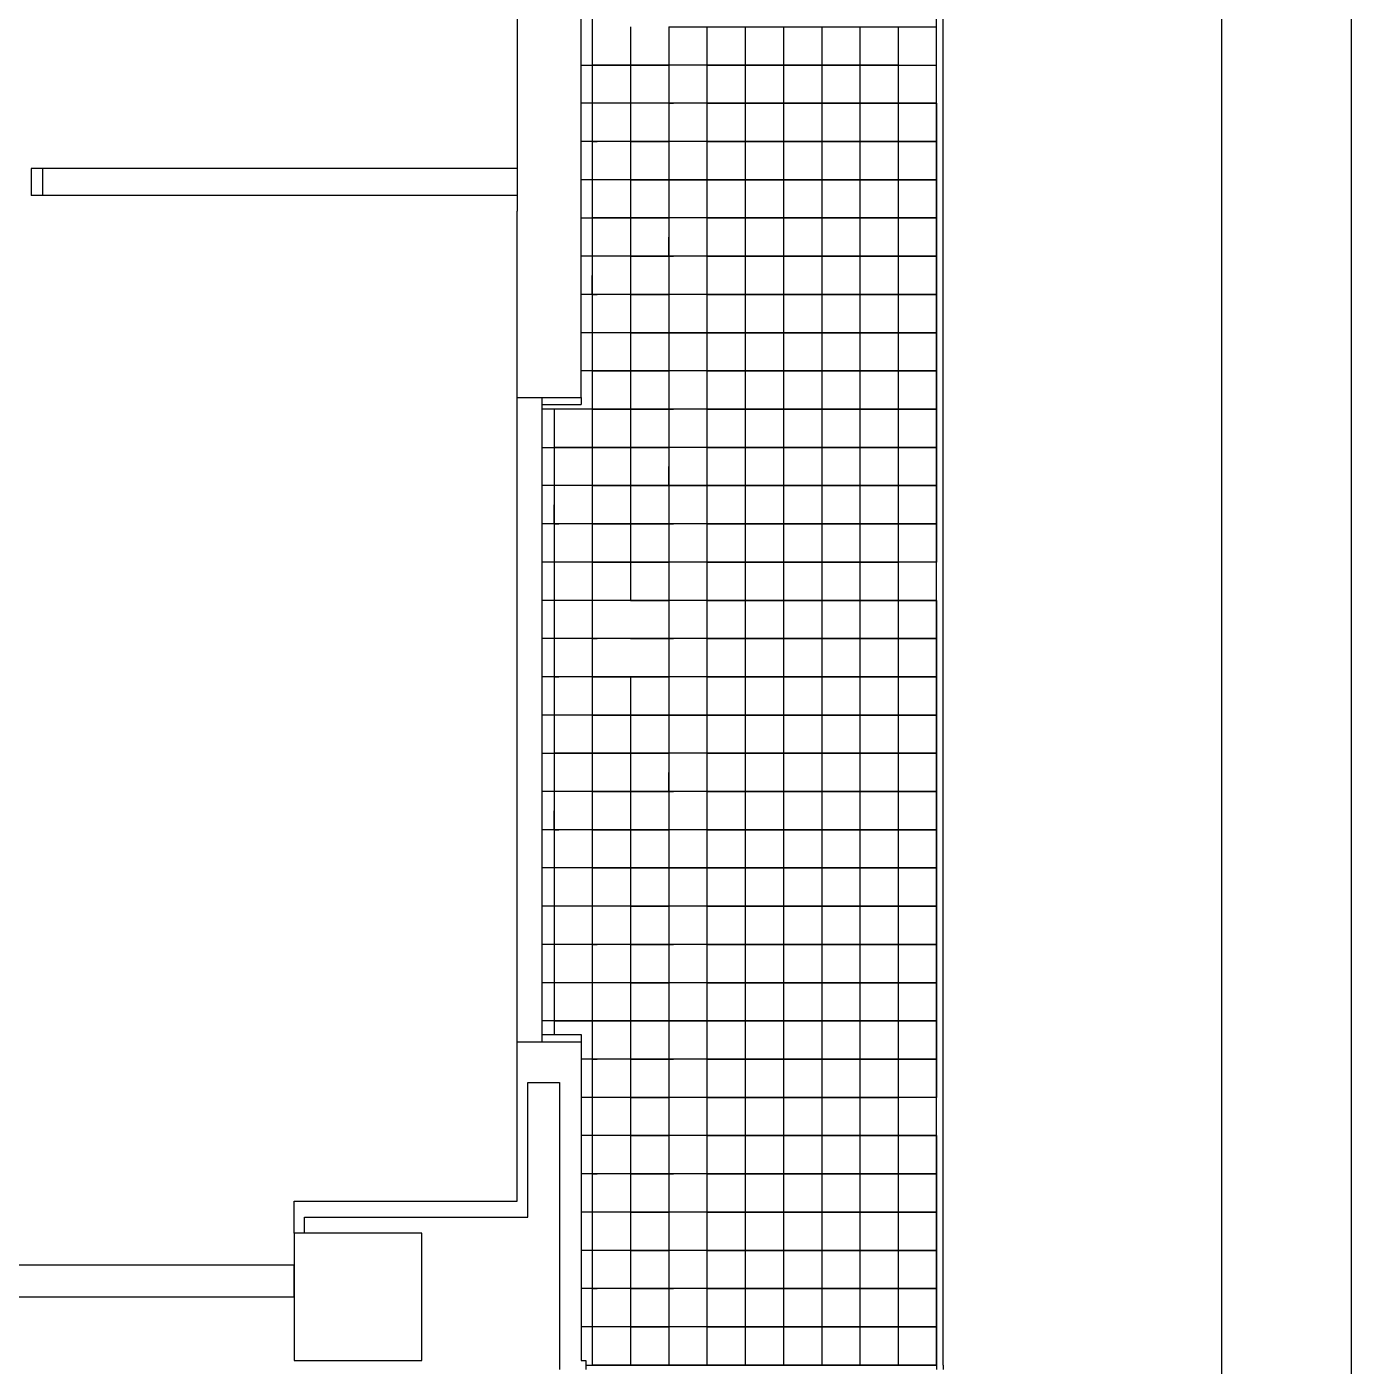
# Model space of a CAD drawing. Header units: millimetres. Extents: x 2377 to 4712, y -254 to 3188.
# Drawn here: x 2700.5 to 2797.3, y 1726.8 to 1824.8 of the extents above; entities that cross this region are included whole.
import ezdxf

# ---------------------------------------------------------------- set-up
doc = ezdxf.new("R2010")
doc.units = ezdxf.units.MM

msp = doc.modelspace()

# ---------------------------------------------------------------- linework, layer by layer
at = {"transparency": 33554687}
for p, q in [((2797.315, 1974.708), (2797.315, 1677.708)), ((2787.855, 1697.708), (2787.855, 1959.708)), ((2766.987, 1726.893), (2766.987, 1920.297)), ((2767.471, 1726.893), (2767.471, 1920.297)), ((2741.821, 1894.665), (2741.821, 1810.779)), ((2736.34, 1825.622), (2736.34, 1816.301)), ((2741, 1797.66), (2741, 1825.622)), ((2744.617, 1824.76), (2744.617, 1821.964)), ((2747.414, 1824.76), (2750.21, 1824.76)), ((2747.414, 1824.76), (2747.414, 1821.964)), ((2747.414, 1824.76), (2747.414, 1821.964)), ((2750.21, 1824.76), (2750.21, 1821.964)), ((2750.21, 1824.76), (2753.006, 1824.76)), ((2753.006, 1824.76), (2753.006, 1821.964)), ((2753.006, 1824.76), (2755.802, 1824.76)), ((2755.802, 1824.76), (2755.802, 1821.964)), ((2755.802, 1824.76), (2758.599, 1824.76)), ((2758.599, 1824.76), (2758.599, 1819.168)), ((2758.599, 1824.76), (2761.395, 1824.76)), ((2761.395, 1824.76), (2761.395, 1819.168)), ((2761.395, 1824.76), (2766.987, 1824.76)), ((2764.191, 1824.76), (2764.191, 1819.168)), ((2741, 1821.964), (2744.617, 1821.964)), ((2744.617, 1821.964), (2741.821, 1821.964)), ((2744.617, 1821.964), (2744.617, 1813.576)), ((2747.414, 1821.964), (2744.617, 1821.964)), ((2744.617, 1821.964), (2747.414, 1821.964)), ((2747.414, 1821.964), (2747.414, 1813.576)), ((2750.21, 1821.964), (2747.414, 1821.964)), ((2750.21, 1821.964), (2750.21, 1816.372)), ((2753.006, 1821.964), (2750.21, 1821.964)), ((2750.21, 1821.964), (2753.006, 1821.964)), ((2753.006, 1821.964), (2753.006, 1816.372)), ((2755.802, 1821.964), (2753.006, 1821.964)), ((2753.006, 1821.964), (2755.802, 1821.964)), ((2755.802, 1821.964), (2755.802, 1816.372)), ((2758.599, 1821.964), (2755.802, 1821.964)), ((2755.802, 1821.964), (2758.599, 1821.964)), ((2761.395, 1821.964), (2758.599, 1821.964)), ((2758.599, 1821.964), (2761.395, 1821.964)), ((2764.191, 1821.964), (2761.395, 1821.964)), ((2761.395, 1821.964), (2766.987, 1821.964)), ((2750.21, 1819.168), (2741, 1819.168)), ((2744.617, 1819.168), (2741, 1819.168)), ((2747.414, 1819.168), (2747.77, 1819.168)), ((2747.414, 1819.168), (2747.414, 1816.372)), ((2753.006, 1819.168), (2750.21, 1819.168)), ((2750.21, 1819.168), (2753.006, 1819.168)), ((2755.802, 1819.168), (2753.006, 1819.168)), ((2753.006, 1819.168), (2755.802, 1819.168)), ((2758.599, 1819.168), (2755.802, 1819.168)), ((2755.802, 1819.168), (2758.599, 1819.168)), ((2761.395, 1819.168), (2758.599, 1819.168)), ((2758.599, 1819.168), (2758.599, 1816.372)), ((2758.599, 1819.168), (2761.395, 1819.168)), ((2764.191, 1819.168), (2761.395, 1819.168)), ((2761.395, 1819.168), (2761.395, 1816.372)), ((2761.395, 1819.168), (2764.191, 1819.168)), ((2766.987, 1819.168), (2764.191, 1819.168)), ((2764.191, 1819.168), (2764.191, 1816.372)), ((2764.191, 1819.168), (2766.987, 1819.168)), ((2766.987, 1819.168), (2766.987, 1816.372)), ((2736.34, 1816.301), (2736.34, 1811.281)), ((2744.617, 1816.372), (2741, 1816.372)), ((2741.821, 1816.372), (2742.177, 1816.372)), ((2741.821, 1816.372), (2741.821, 1813.576)), ((2747.414, 1816.372), (2744.617, 1816.372)), ((2744.617, 1816.372), (2747.414, 1816.372)), ((2750.21, 1816.372), (2747.414, 1816.372)), ((2747.414, 1816.372), (2747.414, 1813.576)), ((2747.414, 1816.372), (2747.414, 1813.576)), ((2753.006, 1816.372), (2750.21, 1816.372)), ((2750.21, 1816.372), (2750.21, 1813.576)), ((2750.21, 1816.372), (2753.006, 1816.372)), ((2755.802, 1816.372), (2753.006, 1816.372)), ((2753.006, 1816.372), (2753.006, 1813.576)), ((2753.006, 1816.372), (2755.802, 1816.372)), ((2758.599, 1816.372), (2755.802, 1816.372)), ((2755.802, 1816.372), (2755.802, 1813.576)), ((2755.802, 1816.372), (2758.599, 1816.372)), ((2761.395, 1816.372), (2758.599, 1816.372)), ((2758.599, 1816.372), (2758.599, 1813.576)), ((2758.599, 1816.372), (2761.395, 1816.372)), ((2764.191, 1816.372), (2761.395, 1816.372)), ((2761.395, 1816.372), (2761.395, 1813.576)), ((2761.395, 1816.372), (2764.191, 1816.372)), ((2766.987, 1816.372), (2764.191, 1816.372)), ((2764.191, 1816.372), (2764.191, 1813.576)), ((2764.191, 1816.372), (2766.987, 1816.372)), ((2766.987, 1816.372), (2766.987, 1813.576)), ((2736.34, 1814.405), (2700.804, 1814.405)), ((2701.623, 1814.405), (2700.804, 1814.405)), ((2700.804, 1814.405), (2700.804, 1812.434)), ((2701.623, 1814.405), (2701.623, 1812.434)), ((2744.617, 1813.576), (2741, 1813.576)), ((2741.821, 1813.576), (2741.821, 1810.779)), ((2747.414, 1813.576), (2744.617, 1813.576)), ((2744.617, 1813.576), (2744.617, 1810.779)), ((2744.617, 1813.576), (2747.414, 1813.576)), ((2750.21, 1813.576), (2747.414, 1813.576)), ((2747.414, 1813.576), (2747.414, 1791.206)), ((2747.414, 1813.576), (2750.21, 1813.576)), ((2747.414, 1813.576), (2747.414, 1810.779)), ((2747.414, 1813.576), (2747.414, 1810.779)), ((2753.006, 1813.576), (2750.21, 1813.576)), ((2750.21, 1813.576), (2750.21, 1810.779)), ((2750.21, 1813.576), (2753.006, 1813.576)), ((2755.802, 1813.576), (2753.006, 1813.576)), ((2753.006, 1813.576), (2753.006, 1810.779)), ((2753.006, 1813.576), (2755.802, 1813.576)), ((2758.599, 1813.576), (2755.802, 1813.576)), ((2755.802, 1813.576), (2755.802, 1810.779)), ((2755.802, 1813.576), (2758.599, 1813.576)), ((2761.395, 1813.576), (2758.599, 1813.576)), ((2758.599, 1813.576), (2758.599, 1810.779)), ((2758.599, 1813.576), (2761.395, 1813.576)), ((2764.191, 1813.576), (2761.395, 1813.576)), ((2761.395, 1813.576), (2761.395, 1810.779)), ((2761.395, 1813.576), (2764.191, 1813.576)), ((2766.987, 1813.576), (2764.191, 1813.576)), ((2764.191, 1813.576), (2764.191, 1810.779)), ((2764.191, 1813.576), (2766.987, 1813.576)), ((2766.987, 1813.576), (2766.987, 1810.779)), ((2736.34, 1812.434), (2700.804, 1812.434)), ((2701.623, 1812.434), (2700.804, 1812.434)), ((2736.34, 1797.66), (2736.34, 1811.281)), ((2741, 1810.779), (2744.617, 1810.779)), ((2744.617, 1810.779), (2741.821, 1810.779)), ((2741.821, 1810.779), (2741.821, 1807.983)), ((2747.414, 1810.779), (2744.617, 1810.779)), ((2744.617, 1810.779), (2744.617, 1807.983)), ((2744.617, 1810.779), (2747.414, 1810.779)), ((2750.21, 1810.779), (2747.414, 1810.779)), ((2747.414, 1810.779), (2747.414, 1807.983)), ((2747.414, 1810.779), (2747.414, 1807.983)), ((2747.414, 1810.779), (2747.414, 1807.983)), ((2753.006, 1810.779), (2750.21, 1810.779)), ((2750.21, 1810.779), (2750.21, 1807.983)), ((2750.21, 1810.779), (2753.006, 1810.779)), ((2755.802, 1810.779), (2753.006, 1810.779)), ((2753.006, 1810.779), (2753.006, 1807.983)), ((2753.006, 1810.779), (2755.802, 1810.779)), ((2758.599, 1810.779), (2755.802, 1810.779)), ((2755.802, 1810.779), (2755.802, 1807.983)), ((2755.802, 1810.779), (2758.599, 1810.779)), ((2761.395, 1810.779), (2758.599, 1810.779)), ((2758.599, 1810.779), (2758.599, 1807.983)), ((2758.599, 1810.779), (2761.395, 1810.779)), ((2764.191, 1810.779), (2761.395, 1810.779)), ((2761.395, 1810.779), (2761.395, 1807.983)), ((2761.395, 1810.779), (2764.191, 1810.779)), ((2766.987, 1810.779), (2764.191, 1810.779)), ((2764.191, 1810.779), (2764.191, 1807.983)), ((2764.191, 1810.779), (2766.987, 1810.779)), ((2766.987, 1810.779), (2766.987, 1807.983)), ((2747.414, 1807.984), (2747.414, 1809.378)), ((2744.617, 1807.983), (2741, 1807.983)), ((2741.821, 1807.983), (2741.821, 1805.187)), ((2741.821, 1807.983), (2741.821, 1805.187)), ((2747.414, 1807.983), (2744.617, 1807.983)), ((2744.617, 1807.983), (2744.617, 1805.187)), ((2744.617, 1807.983), (2747.414, 1807.983)), ((2747.414, 1807.983), (2747.77, 1807.983)), ((2750.21, 1807.983), (2747.414, 1807.983)), ((2747.414, 1807.983), (2747.414, 1805.187)), ((2747.414, 1807.983), (2747.414, 1802.391)), ((2747.414, 1807.983), (2747.414, 1805.187)), ((2747.414, 1807.983), (2747.414, 1805.187)), ((2753.006, 1807.983), (2750.21, 1807.983)), ((2750.21, 1807.983), (2750.21, 1805.187)), ((2750.21, 1807.983), (2753.006, 1807.983)), ((2755.802, 1807.983), (2753.006, 1807.983)), ((2753.006, 1807.983), (2753.006, 1805.187)), ((2753.006, 1807.983), (2755.802, 1807.983)), ((2758.599, 1807.983), (2755.802, 1807.983)), ((2755.802, 1807.983), (2755.802, 1805.187)), ((2755.802, 1807.983), (2758.599, 1807.983)), ((2761.395, 1807.983), (2758.599, 1807.983)), ((2758.599, 1807.983), (2758.599, 1805.187)), ((2758.599, 1807.983), (2761.395, 1807.983)), ((2764.191, 1807.983), (2761.395, 1807.983)), ((2761.395, 1807.983), (2761.395, 1805.187)), ((2761.395, 1807.983), (2764.191, 1807.983)), ((2766.987, 1807.983), (2764.191, 1807.983)), ((2764.191, 1807.983), (2764.191, 1805.187)), ((2764.191, 1807.983), (2766.987, 1807.983)), ((2766.987, 1807.983), (2766.987, 1805.187)), ((2741.821, 1805.188), (2741.821, 1806.582)), ((2744.617, 1805.187), (2741, 1805.187)), ((2741.821, 1805.187), (2742.177, 1805.187)), ((2741.821, 1805.187), (2741.821, 1802.391)), ((2741.821, 1805.187), (2741.821, 1799.595)), ((2741.821, 1805.187), (2741.821, 1802.391)), ((2747.414, 1805.187), (2744.617, 1805.187)), ((2744.617, 1805.187), (2744.617, 1802.391)), ((2744.617, 1805.187), (2747.414, 1805.187)), ((2750.21, 1805.187), (2747.414, 1805.187)), ((2747.414, 1805.187), (2747.414, 1802.391)), ((2747.414, 1805.187), (2747.414, 1802.391)), ((2753.006, 1805.187), (2750.21, 1805.187)), ((2750.21, 1805.187), (2750.21, 1802.391)), ((2750.21, 1805.187), (2753.006, 1805.187)), ((2755.802, 1805.187), (2753.006, 1805.187)), ((2753.006, 1805.187), (2753.006, 1802.391)), ((2753.006, 1805.187), (2755.802, 1805.187)), ((2758.599, 1805.187), (2755.802, 1805.187)), ((2755.802, 1805.187), (2755.802, 1802.391)), ((2755.802, 1805.187), (2758.599, 1805.187)), ((2761.395, 1805.187), (2758.599, 1805.187)), ((2758.599, 1805.187), (2758.599, 1802.391)), ((2758.599, 1805.187), (2761.395, 1805.187)), ((2764.191, 1805.187), (2761.395, 1805.187)), ((2761.395, 1805.187), (2761.395, 1802.391)), ((2761.395, 1805.187), (2764.191, 1805.187)), ((2766.987, 1805.187), (2764.191, 1805.187)), ((2764.191, 1805.187), (2764.191, 1802.391)), ((2764.191, 1805.187), (2766.987, 1805.187)), ((2766.987, 1805.187), (2766.987, 1802.391)), ((2744.617, 1802.391), (2741, 1802.391)), ((2741.821, 1802.391), (2741.821, 1799.595)), ((2747.414, 1802.391), (2744.617, 1802.391)), ((2744.617, 1802.391), (2744.617, 1799.595)), ((2744.617, 1802.391), (2747.414, 1802.391)), ((2750.21, 1802.391), (2747.414, 1802.391)), ((2747.414, 1802.391), (2747.414, 1791.206)), ((2747.414, 1802.391), (2750.21, 1802.391)), ((2747.414, 1802.391), (2747.414, 1799.595)), ((2747.414, 1802.391), (2747.77, 1802.391)), ((2747.414, 1802.391), (2747.414, 1799.595)), ((2747.414, 1802.391), (2747.414, 1796.798)), ((2747.414, 1802.391), (2747.77, 1802.391)), ((2747.414, 1802.391), (2747.414, 1799.595)), ((2753.006, 1802.391), (2750.21, 1802.391)), ((2750.21, 1802.391), (2750.21, 1799.595)), ((2750.21, 1802.391), (2753.006, 1802.391)), ((2755.802, 1802.391), (2753.006, 1802.391)), ((2753.006, 1802.391), (2753.006, 1799.595)), ((2753.006, 1802.391), (2755.802, 1802.391)), ((2758.599, 1802.391), (2755.802, 1802.391)), ((2755.802, 1802.391), (2755.802, 1799.595)), ((2755.802, 1802.391), (2758.599, 1802.391)), ((2761.395, 1802.391), (2758.599, 1802.391)), ((2758.599, 1802.391), (2758.599, 1799.595)), ((2758.599, 1802.391), (2761.395, 1802.391)), ((2764.191, 1802.391), (2761.395, 1802.391)), ((2761.395, 1802.391), (2761.395, 1799.595)), ((2761.395, 1802.391), (2764.191, 1802.391)), ((2766.987, 1802.391), (2764.191, 1802.391)), ((2764.191, 1802.391), (2764.191, 1799.595)), ((2764.191, 1802.391), (2766.987, 1802.391)), ((2766.987, 1802.391), (2766.987, 1799.595)), ((2741.821, 1799.595), (2741, 1799.595)), ((2744.617, 1799.595), (2741.821, 1799.595)), ((2741.821, 1799.595), (2741.821, 1796.798)), ((2741.821, 1799.595), (2744.617, 1799.595)), ((2744.617, 1799.595), (2741.821, 1799.595)), ((2741.821, 1799.595), (2744.617, 1799.595)), ((2741.821, 1799.595), (2742.177, 1799.595)), ((2741.821, 1799.595), (2742.177, 1799.595)), ((2747.414, 1799.595), (2744.617, 1799.595)), ((2744.617, 1799.595), (2744.617, 1796.798)), ((2744.617, 1799.595), (2747.414, 1799.595)), ((2747.414, 1799.595), (2744.617, 1799.595)), ((2744.617, 1799.595), (2747.414, 1799.595)), ((2750.21, 1799.595), (2747.414, 1799.595)), ((2747.414, 1799.595), (2747.414, 1796.798)), ((2747.414, 1799.595), (2747.414, 1796.798)), ((2747.414, 1799.595), (2747.414, 1796.798)), ((2753.006, 1799.595), (2750.21, 1799.595)), ((2750.21, 1799.595), (2750.21, 1796.798)), ((2750.21, 1799.595), (2753.006, 1799.595)), ((2755.802, 1799.595), (2753.006, 1799.595)), ((2753.006, 1799.595), (2753.006, 1796.798)), ((2753.006, 1799.595), (2755.802, 1799.595)), ((2758.599, 1799.595), (2755.802, 1799.595)), ((2755.802, 1799.595), (2755.802, 1796.798)), ((2755.802, 1799.595), (2758.599, 1799.595)), ((2761.395, 1799.595), (2758.599, 1799.595)), ((2758.599, 1799.595), (2758.599, 1796.798)), ((2758.599, 1799.595), (2761.395, 1799.595)), ((2764.191, 1799.595), (2761.395, 1799.595)), ((2761.395, 1799.595), (2761.395, 1796.798)), ((2761.395, 1799.595), (2764.191, 1799.595)), ((2766.987, 1799.595), (2764.191, 1799.595)), ((2764.191, 1799.595), (2764.191, 1796.798)), ((2764.191, 1799.595), (2766.987, 1799.595)), ((2766.987, 1799.595), (2766.987, 1796.798)), ((2736.34, 1797.66), (2741, 1797.66)), ((2736.34, 1797.133), (2736.34, 1797.66)), ((2738.168, 1797.133), (2738.168, 1797.66)), ((2741, 1797.66), (2741, 1797.133)), ((2736.34, 1750.53), (2736.34, 1797.133)), ((2738.168, 1750.53), (2738.168, 1797.133)), ((2738.168, 1797.133), (2741, 1797.133)), ((2738.168, 1797.133), (2741, 1797.133)), ((2741.821, 1796.798), (2738.168, 1796.798)), ((2739.025, 1796.798), (2739.025, 1794.002)), ((2744.617, 1796.798), (2741.821, 1796.798)), ((2741.821, 1796.798), (2741.821, 1794.002)), ((2741.821, 1796.798), (2744.617, 1796.798)), ((2747.414, 1796.798), (2744.617, 1796.798)), ((2744.617, 1796.798), (2744.617, 1794.002)), ((2744.617, 1796.798), (2747.414, 1796.798)), ((2747.414, 1796.798), (2747.77, 1796.798)), ((2750.21, 1796.798), (2747.414, 1796.798)), ((2747.414, 1796.798), (2747.414, 1794.002)), ((2747.414, 1796.798), (2747.414, 1791.206)), ((2747.414, 1796.798), (2747.414, 1794.002)), ((2747.414, 1796.798), (2747.414, 1794.002)), ((2753.006, 1796.798), (2750.21, 1796.798)), ((2750.21, 1796.798), (2750.21, 1794.002)), ((2750.21, 1796.798), (2753.006, 1796.798)), ((2755.802, 1796.798), (2753.006, 1796.798)), ((2753.006, 1796.798), (2753.006, 1794.002)), ((2753.006, 1796.798), (2755.802, 1796.798)), ((2758.599, 1796.798), (2755.802, 1796.798)), ((2755.802, 1796.798), (2755.802, 1794.002)), ((2755.802, 1796.798), (2758.599, 1796.798)), ((2761.395, 1796.798), (2758.599, 1796.798)), ((2758.599, 1796.798), (2758.599, 1794.002)), ((2758.599, 1796.798), (2761.395, 1796.798)), ((2764.191, 1796.798), (2761.395, 1796.798)), ((2761.395, 1796.798), (2761.395, 1794.002)), ((2761.395, 1796.798), (2764.191, 1796.798)), ((2766.987, 1796.798), (2764.191, 1796.798)), ((2764.191, 1796.798), (2764.191, 1794.002)), ((2764.191, 1796.798), (2766.987, 1796.798)), ((2766.987, 1796.798), (2766.987, 1794.002)), ((2738.168, 1794.002), (2741.821, 1794.002)), ((2741.821, 1794.002), (2739.025, 1794.002)), ((2739.025, 1794.002), (2739.025, 1791.206)), ((2744.617, 1794.002), (2741.821, 1794.002)), ((2741.821, 1794.002), (2741.821, 1791.206)), ((2741.821, 1794.002), (2744.617, 1794.002)), ((2747.414, 1794.002), (2744.617, 1794.002)), ((2744.617, 1794.002), (2744.617, 1791.206)), ((2744.617, 1794.002), (2747.414, 1794.002)), ((2750.21, 1794.002), (2747.414, 1794.002)), ((2747.414, 1794.002), (2747.414, 1791.206)), ((2747.414, 1794.002), (2747.414, 1791.206)), ((2747.414, 1794.002), (2747.414, 1791.206)), ((2753.006, 1794.002), (2750.21, 1794.002)), ((2750.21, 1794.002), (2750.21, 1791.206)), ((2750.21, 1794.002), (2753.006, 1794.002)), ((2755.802, 1794.002), (2753.006, 1794.002)), ((2753.006, 1794.002), (2753.006, 1791.206)), ((2753.006, 1794.002), (2755.802, 1794.002)), ((2758.599, 1794.002), (2755.802, 1794.002)), ((2755.802, 1794.002), (2755.802, 1791.206)), ((2755.802, 1794.002), (2758.599, 1794.002)), ((2761.395, 1794.002), (2758.599, 1794.002)), ((2758.599, 1794.002), (2758.599, 1791.206)), ((2758.599, 1794.002), (2761.395, 1794.002)), ((2764.191, 1794.002), (2761.395, 1794.002)), ((2761.395, 1794.002), (2761.395, 1791.206)), ((2761.395, 1794.002), (2764.191, 1794.002)), ((2766.987, 1794.002), (2764.191, 1794.002)), ((2764.191, 1794.002), (2764.191, 1791.206)), ((2764.191, 1794.002), (2766.987, 1794.002)), ((2766.987, 1794.002), (2766.987, 1791.206)), ((2747.414, 1791.207), (2747.414, 1792.601)), ((2741.821, 1791.206), (2738.168, 1791.206)), ((2739.025, 1791.206), (2739.025, 1788.41)), ((2744.617, 1791.206), (2741.821, 1791.206)), ((2741.821, 1791.206), (2741.821, 1788.41)), ((2741.821, 1791.206), (2744.617, 1791.206)), ((2747.414, 1791.206), (2744.617, 1791.206)), ((2744.617, 1791.206), (2744.617, 1788.41)), ((2744.617, 1791.206), (2747.414, 1791.206)), ((2750.21, 1791.206), (2747.414, 1791.206)), ((2747.414, 1791.206), (2750.21, 1791.206)), ((2750.21, 1791.206), (2747.414, 1791.206)), ((2747.414, 1791.206), (2747.414, 1788.41)), ((2747.414, 1791.206), (2747.414, 1788.41)), ((2747.414, 1791.206), (2747.77, 1791.206)), ((2747.414, 1791.206), (2747.414, 1788.41)), ((2747.414, 1791.206), (2747.414, 1785.614)), ((2747.414, 1791.206), (2747.414, 1788.41)), ((2753.006, 1791.206), (2750.21, 1791.206)), ((2750.21, 1791.206), (2753.006, 1791.206)), ((2753.006, 1791.206), (2750.21, 1791.206)), ((2750.21, 1791.206), (2750.21, 1782.817)), ((2750.21, 1791.206), (2753.006, 1791.206)), ((2755.802, 1791.206), (2753.006, 1791.206)), ((2753.006, 1791.206), (2755.802, 1791.206)), ((2755.802, 1791.206), (2753.006, 1791.206)), ((2753.006, 1791.206), (2753.006, 1782.817)), ((2753.006, 1791.206), (2755.802, 1791.206)), ((2758.599, 1791.206), (2755.802, 1791.206)), ((2755.802, 1791.206), (2758.599, 1791.206)), ((2758.599, 1791.206), (2755.802, 1791.206)), ((2755.802, 1791.206), (2755.802, 1782.817)), ((2755.802, 1791.206), (2758.599, 1791.206)), ((2761.395, 1791.206), (2758.599, 1791.206)), ((2758.599, 1791.206), (2761.395, 1791.206)), ((2761.395, 1791.206), (2758.599, 1791.206)), ((2758.599, 1791.206), (2758.599, 1782.817)), ((2758.599, 1791.206), (2761.395, 1791.206)), ((2764.191, 1791.206), (2761.395, 1791.206)), ((2761.395, 1791.206), (2764.191, 1791.206)), ((2764.191, 1791.206), (2761.395, 1791.206)), ((2761.395, 1791.206), (2761.395, 1782.817)), ((2761.395, 1791.206), (2764.191, 1791.206)), ((2766.987, 1791.206), (2764.191, 1791.206)), ((2764.191, 1791.206), (2766.987, 1791.206)), ((2766.987, 1791.206), (2764.191, 1791.206)), ((2764.191, 1791.206), (2764.191, 1782.817)), ((2764.191, 1791.206), (2766.987, 1791.206)), ((2766.987, 1791.206), (2766.987, 1788.41)), ((2739.025, 1788.41), (2739.025, 1789.805)), ((2741.821, 1788.41), (2738.168, 1788.41)), ((2739.025, 1788.41), (2739.381, 1788.41)), ((2739.025, 1788.41), (2739.025, 1785.614)), ((2744.617, 1788.41), (2741.821, 1788.41)), ((2741.821, 1788.41), (2741.821, 1785.614)), ((2741.821, 1788.41), (2744.617, 1788.41)), ((2747.414, 1788.41), (2744.617, 1788.41)), ((2744.617, 1788.41), (2744.617, 1785.614)), ((2744.617, 1788.41), (2747.414, 1788.41)), ((2747.414, 1788.41), (2747.77, 1788.41)), ((2750.21, 1788.41), (2747.414, 1788.41)), ((2747.414, 1788.41), (2747.414, 1785.614)), ((2747.414, 1788.41), (2747.414, 1785.614)), ((2753.006, 1788.41), (2750.21, 1788.41)), ((2750.21, 1788.41), (2753.006, 1788.41)), ((2755.802, 1788.41), (2753.006, 1788.41)), ((2753.006, 1788.41), (2755.802, 1788.41)), ((2758.599, 1788.41), (2755.802, 1788.41)), ((2755.802, 1788.41), (2758.599, 1788.41)), ((2761.395, 1788.41), (2758.599, 1788.41)), ((2758.599, 1788.41), (2761.395, 1788.41)), ((2764.191, 1788.41), (2761.395, 1788.41)), ((2761.395, 1788.41), (2764.191, 1788.41)), ((2766.987, 1788.41), (2764.191, 1788.41)), ((2764.191, 1788.41), (2766.987, 1788.41)), ((2766.987, 1788.41), (2766.987, 1785.614)), ((2741.821, 1785.614), (2738.168, 1785.614)), ((2741.821, 1785.614), (2739.025, 1785.614)), ((2739.025, 1785.614), (2739.025, 1774.429)), ((2744.617, 1785.614), (2741.821, 1785.614)), ((2741.821, 1785.614), (2741.821, 1774.429)), ((2741.821, 1785.614), (2744.617, 1785.614)), ((2744.617, 1785.614), (2741.821, 1785.614)), ((2741.821, 1785.614), (2744.617, 1785.614)), ((2747.414, 1785.614), (2744.617, 1785.614)), ((2744.617, 1785.614), (2744.617, 1782.817)), ((2744.617, 1785.614), (2747.414, 1785.614)), ((2747.414, 1785.614), (2744.617, 1785.614)), ((2744.617, 1785.614), (2747.414, 1785.614)), ((2750.21, 1785.614), (2747.414, 1785.614)), ((2747.414, 1785.614), (2747.414, 1782.817)), ((2753.006, 1785.614), (2750.21, 1785.614)), ((2750.21, 1785.614), (2753.006, 1785.614)), ((2755.802, 1785.614), (2753.006, 1785.614)), ((2753.006, 1785.614), (2755.802, 1785.614)), ((2758.599, 1785.614), (2755.802, 1785.614)), ((2755.802, 1785.614), (2758.599, 1785.614)), ((2761.395, 1785.614), (2758.599, 1785.614)), ((2758.599, 1785.614), (2761.395, 1785.614)), ((2764.191, 1785.614), (2761.395, 1785.614)), ((2761.395, 1785.614), (2764.191, 1785.614)), ((2766.987, 1785.614), (2764.191, 1785.614)), ((2741.821, 1782.817), (2738.168, 1782.817)), ((2744.617, 1782.817), (2741.821, 1782.817)), ((2741.821, 1782.817), (2741.821, 1780.021)), ((2747.414, 1782.817), (2744.617, 1782.817)), ((2744.617, 1782.817), (2747.414, 1782.817)), ((2750.21, 1782.817), (2747.414, 1782.817)), ((2747.414, 1782.817), (2747.414, 1780.021)), ((2747.414, 1782.817), (2747.414, 1780.021)), ((2747.414, 1782.817), (2747.414, 1780.021)), ((2747.414, 1782.817), (2747.414, 1780.021)), ((2753.006, 1782.817), (2750.21, 1782.817)), ((2750.21, 1782.817), (2750.21, 1780.021)), ((2750.21, 1782.817), (2753.006, 1782.817)), ((2755.802, 1782.817), (2753.006, 1782.817)), ((2753.006, 1782.817), (2753.006, 1780.021)), ((2753.006, 1782.817), (2755.802, 1782.817)), ((2758.599, 1782.817), (2755.802, 1782.817)), ((2755.802, 1782.817), (2755.802, 1780.021)), ((2755.802, 1782.817), (2758.599, 1782.817)), ((2761.395, 1782.817), (2758.599, 1782.817)), ((2758.599, 1782.817), (2758.599, 1780.021)), ((2758.599, 1782.817), (2761.395, 1782.817)), ((2764.191, 1782.817), (2761.395, 1782.817)), ((2761.395, 1782.817), (2761.395, 1780.021)), ((2761.395, 1782.817), (2764.191, 1782.817)), ((2766.987, 1782.817), (2764.191, 1782.817)), ((2764.191, 1782.817), (2764.191, 1780.021)), ((2764.191, 1782.817), (2766.987, 1782.817)), ((2766.987, 1782.817), (2766.987, 1780.021)), ((2741.821, 1780.021), (2738.168, 1780.021)), ((2741.821, 1780.021), (2742.177, 1780.021)), ((2744.617, 1780.021), (2741.821, 1780.021)), ((2741.821, 1780.021), (2741.821, 1777.225)), ((2741.821, 1780.021), (2741.821, 1774.429)), ((2747.414, 1780.021), (2744.617, 1780.021)), ((2744.617, 1780.021), (2747.414, 1780.021)), ((2747.414, 1780.021), (2747.77, 1780.021)), ((2750.21, 1780.021), (2747.414, 1780.021)), ((2747.414, 1780.021), (2747.414, 1777.225)), ((2747.414, 1780.021), (2747.414, 1774.429)), ((2747.414, 1780.021), (2747.77, 1780.021)), ((2750.21, 1780.021), (2747.414, 1780.021)), ((2747.414, 1780.021), (2747.77, 1780.021)), ((2753.006, 1780.021), (2750.21, 1780.021)), ((2750.21, 1780.021), (2750.21, 1777.225)), ((2750.21, 1780.021), (2753.006, 1780.021)), ((2753.006, 1780.021), (2750.21, 1780.021)), ((2750.21, 1780.021), (2753.006, 1780.021)), ((2755.802, 1780.021), (2753.006, 1780.021)), ((2753.006, 1780.021), (2753.006, 1777.225)), ((2753.006, 1780.021), (2755.802, 1780.021)), ((2755.802, 1780.021), (2753.006, 1780.021)), ((2753.006, 1780.021), (2755.802, 1780.021)), ((2758.599, 1780.021), (2755.802, 1780.021)), ((2755.802, 1780.021), (2755.802, 1777.225)), ((2755.802, 1780.021), (2758.599, 1780.021)), ((2758.599, 1780.021), (2755.802, 1780.021)), ((2755.802, 1780.021), (2758.599, 1780.021)), ((2761.395, 1780.021), (2758.599, 1780.021)), ((2758.599, 1780.021), (2758.599, 1777.225)), ((2758.599, 1780.021), (2761.395, 1780.021)), ((2761.395, 1780.021), (2758.599, 1780.021)), ((2758.599, 1780.021), (2761.395, 1780.021)), ((2764.191, 1780.021), (2761.395, 1780.021)), ((2761.395, 1780.021), (2761.395, 1777.225)), ((2761.395, 1780.021), (2764.191, 1780.021)), ((2764.191, 1780.021), (2761.395, 1780.021)), ((2761.395, 1780.021), (2764.191, 1780.021)), ((2766.987, 1780.021), (2764.191, 1780.021)), ((2764.191, 1780.021), (2764.191, 1777.225)), ((2764.191, 1780.021), (2766.987, 1780.021)), ((2766.987, 1780.021), (2764.191, 1780.021)), ((2764.191, 1780.021), (2766.987, 1780.021)), ((2766.987, 1780.021), (2766.987, 1777.225)), ((2741.821, 1777.225), (2738.168, 1777.225)), ((2739.025, 1777.225), (2739.381, 1777.225)), ((2739.025, 1777.225), (2739.025, 1774.429)), ((2739.025, 1777.225), (2739.025, 1771.632)), ((2744.617, 1777.225), (2741.821, 1777.225)), ((2741.821, 1777.225), (2741.821, 1774.429)), ((2741.821, 1777.225), (2744.617, 1777.225)), ((2747.414, 1777.225), (2744.617, 1777.225)), ((2744.617, 1777.225), (2744.617, 1774.429)), ((2744.617, 1777.225), (2747.414, 1777.225)), ((2750.21, 1777.225), (2747.414, 1777.225)), ((2747.414, 1777.225), (2747.414, 1774.429)), ((2753.006, 1777.225), (2750.21, 1777.225)), ((2750.21, 1777.225), (2750.21, 1774.429)), ((2750.21, 1777.225), (2753.006, 1777.225)), ((2755.802, 1777.225), (2753.006, 1777.225)), ((2753.006, 1777.225), (2753.006, 1774.429)), ((2753.006, 1777.225), (2755.802, 1777.225)), ((2758.599, 1777.225), (2755.802, 1777.225)), ((2755.802, 1777.225), (2755.802, 1774.429)), ((2755.802, 1777.225), (2758.599, 1777.225)), ((2761.395, 1777.225), (2758.599, 1777.225)), ((2758.599, 1777.225), (2758.599, 1774.429)), ((2758.599, 1777.225), (2761.395, 1777.225)), ((2764.191, 1777.225), (2761.395, 1777.225)), ((2761.395, 1777.225), (2761.395, 1774.429)), ((2761.395, 1777.225), (2764.191, 1777.225)), ((2766.987, 1777.225), (2764.191, 1777.225)), ((2764.191, 1777.225), (2764.191, 1774.429)), ((2764.191, 1777.225), (2766.987, 1777.225)), ((2766.987, 1777.225), (2766.987, 1774.429)), ((2741.821, 1774.429), (2738.168, 1774.429)), ((2744.617, 1774.429), (2741.821, 1774.429)), ((2741.821, 1774.429), (2741.821, 1771.632)), ((2741.821, 1774.429), (2744.617, 1774.429)), ((2747.414, 1774.429), (2744.617, 1774.429)), ((2744.617, 1774.429), (2744.617, 1771.632)), ((2744.617, 1774.429), (2747.414, 1774.429)), ((2750.21, 1774.429), (2747.414, 1774.429)), ((2747.414, 1774.429), (2747.414, 1752.059)), ((2747.414, 1774.429), (2750.21, 1774.429)), ((2747.414, 1774.429), (2747.414, 1771.632)), ((2753.006, 1774.429), (2750.21, 1774.429)), ((2750.21, 1774.429), (2750.21, 1771.632)), ((2750.21, 1774.429), (2753.006, 1774.429)), ((2755.802, 1774.429), (2753.006, 1774.429)), ((2753.006, 1774.429), (2753.006, 1771.632)), ((2753.006, 1774.429), (2755.802, 1774.429)), ((2758.599, 1774.429), (2755.802, 1774.429)), ((2755.802, 1774.429), (2755.802, 1771.632)), ((2755.802, 1774.429), (2758.599, 1774.429)), ((2761.395, 1774.429), (2758.599, 1774.429)), ((2758.599, 1774.429), (2758.599, 1771.632)), ((2758.599, 1774.429), (2761.395, 1774.429)), ((2764.191, 1774.429), (2761.395, 1774.429)), ((2761.395, 1774.429), (2761.395, 1771.632)), ((2761.395, 1774.429), (2764.191, 1774.429)), ((2766.987, 1774.429), (2764.191, 1774.429)), ((2764.191, 1774.429), (2764.191, 1771.632)), ((2764.191, 1774.429), (2766.987, 1774.429)), ((2766.987, 1774.429), (2766.987, 1771.632)), ((2738.168, 1771.632), (2741.821, 1771.632)), ((2741.821, 1771.632), (2739.025, 1771.632)), ((2739.025, 1771.632), (2739.025, 1768.836)), ((2744.617, 1771.632), (2741.821, 1771.632)), ((2741.821, 1771.632), (2741.821, 1768.836)), ((2741.821, 1771.632), (2744.617, 1771.632)), ((2747.414, 1771.632), (2744.617, 1771.632)), ((2744.617, 1771.632), (2744.617, 1768.836)), ((2744.617, 1771.632), (2747.414, 1771.632)), ((2750.21, 1771.632), (2747.414, 1771.632)), ((2747.414, 1771.632), (2747.414, 1768.836)), ((2747.414, 1771.632), (2747.414, 1768.836)), ((2753.006, 1771.632), (2750.21, 1771.632)), ((2750.21, 1771.632), (2750.21, 1768.836)), ((2750.21, 1771.632), (2753.006, 1771.632)), ((2755.802, 1771.632), (2753.006, 1771.632)), ((2753.006, 1771.632), (2753.006, 1768.836)), ((2753.006, 1771.632), (2755.802, 1771.632)), ((2758.599, 1771.632), (2755.802, 1771.632)), ((2755.802, 1771.632), (2755.802, 1768.836)), ((2755.802, 1771.632), (2758.599, 1771.632)), ((2761.395, 1771.632), (2758.599, 1771.632)), ((2758.599, 1771.632), (2758.599, 1768.836)), ((2758.599, 1771.632), (2761.395, 1771.632)), ((2764.191, 1771.632), (2761.395, 1771.632)), ((2761.395, 1771.632), (2761.395, 1768.836)), ((2761.395, 1771.632), (2764.191, 1771.632)), ((2766.987, 1771.632), (2764.191, 1771.632)), ((2764.191, 1771.632), (2764.191, 1768.836)), ((2764.191, 1771.632), (2766.987, 1771.632)), ((2766.987, 1771.632), (2766.987, 1768.836)), ((2747.414, 1768.837), (2747.414, 1770.232)), ((2741.821, 1768.836), (2738.168, 1768.836)), ((2739.025, 1768.836), (2739.025, 1766.04)), ((2744.617, 1768.836), (2741.821, 1768.836)), ((2741.821, 1768.836), (2741.821, 1766.04)), ((2741.821, 1768.836), (2744.617, 1768.836)), ((2747.414, 1768.836), (2744.617, 1768.836)), ((2744.617, 1768.836), (2744.617, 1766.04)), ((2744.617, 1768.836), (2747.414, 1768.836)), ((2747.414, 1768.836), (2747.77, 1768.836)), ((2750.21, 1768.836), (2747.414, 1768.836)), ((2747.414, 1768.836), (2747.414, 1766.04)), ((2747.414, 1768.836), (2747.414, 1763.244)), ((2747.414, 1768.836), (2747.414, 1766.04)), ((2753.006, 1768.836), (2750.21, 1768.836)), ((2750.21, 1768.836), (2750.21, 1766.04)), ((2750.21, 1768.836), (2753.006, 1768.836)), ((2755.802, 1768.836), (2753.006, 1768.836)), ((2753.006, 1768.836), (2753.006, 1766.04)), ((2753.006, 1768.836), (2755.802, 1768.836)), ((2758.599, 1768.836), (2755.802, 1768.836)), ((2755.802, 1768.836), (2755.802, 1766.04)), ((2755.802, 1768.836), (2758.599, 1768.836)), ((2761.395, 1768.836), (2758.599, 1768.836)), ((2758.599, 1768.836), (2758.599, 1766.04)), ((2758.599, 1768.836), (2761.395, 1768.836)), ((2764.191, 1768.836), (2761.395, 1768.836)), ((2761.395, 1768.836), (2761.395, 1766.04)), ((2761.395, 1768.836), (2764.191, 1768.836)), ((2766.987, 1768.836), (2764.191, 1768.836)), ((2764.191, 1768.836), (2764.191, 1766.04)), ((2764.191, 1768.836), (2766.987, 1768.836)), ((2766.987, 1768.836), (2766.987, 1766.04)), ((2739.025, 1766.041), (2739.025, 1767.435)), ((2741.821, 1766.04), (2738.168, 1766.04)), ((2739.025, 1766.04), (2739.381, 1766.04)), ((2739.025, 1766.04), (2739.025, 1763.244)), ((2744.617, 1766.04), (2741.821, 1766.04)), ((2741.821, 1766.04), (2741.821, 1763.244)), ((2741.821, 1766.04), (2744.617, 1766.04)), ((2747.414, 1766.04), (2744.617, 1766.04)), ((2744.617, 1766.04), (2744.617, 1763.244)), ((2744.617, 1766.04), (2747.414, 1766.04)), ((2750.21, 1766.04), (2747.414, 1766.04)), ((2747.414, 1766.04), (2747.414, 1763.244)), ((2753.006, 1766.04), (2750.21, 1766.04)), ((2750.21, 1766.04), (2750.21, 1763.244)), ((2750.21, 1766.04), (2753.006, 1766.04)), ((2755.802, 1766.04), (2753.006, 1766.04)), ((2753.006, 1766.04), (2753.006, 1763.244)), ((2753.006, 1766.04), (2755.802, 1766.04)), ((2758.599, 1766.04), (2755.802, 1766.04)), ((2755.802, 1766.04), (2755.802, 1763.244)), ((2755.802, 1766.04), (2758.599, 1766.04)), ((2761.395, 1766.04), (2758.599, 1766.04)), ((2758.599, 1766.04), (2758.599, 1763.244)), ((2758.599, 1766.04), (2761.395, 1766.04)), ((2764.191, 1766.04), (2761.395, 1766.04)), ((2761.395, 1766.04), (2761.395, 1763.244)), ((2761.395, 1766.04), (2764.191, 1766.04)), ((2766.987, 1766.04), (2764.191, 1766.04)), ((2764.191, 1766.04), (2764.191, 1763.244)), ((2764.191, 1766.04), (2766.987, 1766.04)), ((2766.987, 1766.04), (2766.987, 1763.244)), ((2741.821, 1763.244), (2738.168, 1763.244)), ((2741.821, 1763.244), (2739.025, 1763.244)), ((2739.025, 1763.244), (2739.025, 1752.059)), ((2744.617, 1763.244), (2741.821, 1763.244)), ((2741.821, 1763.244), (2741.821, 1752.059)), ((2741.821, 1763.244), (2744.617, 1763.244)), ((2744.617, 1763.244), (2741.821, 1763.244)), ((2741.821, 1763.244), (2744.617, 1763.244)), ((2747.414, 1763.244), (2744.617, 1763.244)), ((2744.617, 1763.244), (2744.617, 1760.448)), ((2744.617, 1763.244), (2747.414, 1763.244)), ((2747.414, 1763.244), (2744.617, 1763.244)), ((2744.617, 1763.244), (2747.414, 1763.244)), ((2750.21, 1763.244), (2747.414, 1763.244)), ((2747.414, 1763.244), (2747.414, 1752.059)), ((2747.414, 1763.244), (2750.21, 1763.244)), ((2747.414, 1763.244), (2747.414, 1760.448)), ((2753.006, 1763.244), (2750.21, 1763.244)), ((2750.21, 1763.244), (2750.21, 1760.448)), ((2750.21, 1763.244), (2753.006, 1763.244)), ((2755.802, 1763.244), (2753.006, 1763.244)), ((2753.006, 1763.244), (2753.006, 1760.448)), ((2753.006, 1763.244), (2755.802, 1763.244)), ((2758.599, 1763.244), (2755.802, 1763.244)), ((2755.802, 1763.244), (2755.802, 1760.448)), ((2755.802, 1763.244), (2758.599, 1763.244)), ((2761.395, 1763.244), (2758.599, 1763.244)), ((2758.599, 1763.244), (2758.599, 1760.448)), ((2758.599, 1763.244), (2761.395, 1763.244)), ((2764.191, 1763.244), (2761.395, 1763.244)), ((2761.395, 1763.244), (2761.395, 1760.448)), ((2761.395, 1763.244), (2764.191, 1763.244)), ((2766.987, 1763.244), (2764.191, 1763.244)), ((2764.191, 1763.244), (2764.191, 1760.448)), ((2764.191, 1763.244), (2766.987, 1763.244)), ((2766.987, 1763.244), (2766.987, 1760.448)), ((2741.821, 1760.448), (2738.168, 1760.448)), ((2744.617, 1760.448), (2741.821, 1760.448)), ((2741.821, 1760.448), (2741.821, 1757.651)), ((2747.414, 1760.448), (2744.617, 1760.448)), ((2744.617, 1760.448), (2744.617, 1757.651)), ((2744.617, 1760.448), (2747.414, 1760.448)), ((2750.21, 1760.448), (2747.414, 1760.448)), ((2747.414, 1760.448), (2747.414, 1757.651)), ((2747.414, 1760.448), (2747.414, 1757.651)), ((2753.006, 1760.448), (2750.21, 1760.448)), ((2750.21, 1760.448), (2750.21, 1757.651)), ((2750.21, 1760.448), (2753.006, 1760.448)), ((2755.802, 1760.448), (2753.006, 1760.448)), ((2753.006, 1760.448), (2753.006, 1757.651)), ((2753.006, 1760.448), (2755.802, 1760.448)), ((2758.599, 1760.448), (2755.802, 1760.448)), ((2755.802, 1760.448), (2755.802, 1757.651)), ((2755.802, 1760.448), (2758.599, 1760.448)), ((2761.395, 1760.448), (2758.599, 1760.448)), ((2758.599, 1760.448), (2758.599, 1757.651)), ((2758.599, 1760.448), (2761.395, 1760.448)), ((2764.191, 1760.448), (2761.395, 1760.448)), ((2761.395, 1760.448), (2761.395, 1757.651)), ((2761.395, 1760.448), (2764.191, 1760.448)), ((2766.987, 1760.448), (2764.191, 1760.448)), ((2764.191, 1760.448), (2764.191, 1757.651)), ((2764.191, 1760.448), (2766.987, 1760.448)), ((2766.987, 1760.448), (2766.987, 1757.651)), ((2741.821, 1757.651), (2738.168, 1757.651)), ((2741.821, 1757.651), (2742.177, 1757.651)), ((2744.617, 1757.651), (2741.821, 1757.651)), ((2741.821, 1757.651), (2741.821, 1754.855)), ((2741.821, 1757.651), (2741.821, 1752.059)), ((2747.414, 1757.651), (2744.617, 1757.651)), ((2744.617, 1757.651), (2744.617, 1754.855)), ((2744.617, 1757.651), (2747.414, 1757.651)), ((2747.414, 1757.651), (2747.77, 1757.651)), ((2750.21, 1757.651), (2747.414, 1757.651)), ((2747.414, 1757.651), (2747.414, 1754.855)), ((2747.414, 1757.651), (2747.414, 1752.059)), ((2747.414, 1757.651), (2747.414, 1754.855)), ((2753.006, 1757.651), (2750.21, 1757.651)), ((2750.21, 1757.651), (2750.21, 1754.855)), ((2750.21, 1757.651), (2753.006, 1757.651)), ((2755.802, 1757.651), (2753.006, 1757.651)), ((2753.006, 1757.651), (2753.006, 1754.855)), ((2753.006, 1757.651), (2755.802, 1757.651)), ((2758.599, 1757.651), (2755.802, 1757.651)), ((2755.802, 1757.651), (2755.802, 1754.855)), ((2755.802, 1757.651), (2758.599, 1757.651)), ((2761.395, 1757.651), (2758.599, 1757.651)), ((2758.599, 1757.651), (2758.599, 1754.855)), ((2758.599, 1757.651), (2761.395, 1757.651)), ((2764.191, 1757.651), (2761.395, 1757.651)), ((2761.395, 1757.651), (2761.395, 1754.855)), ((2761.395, 1757.651), (2764.191, 1757.651)), ((2766.987, 1757.651), (2764.191, 1757.651)), ((2764.191, 1757.651), (2764.191, 1754.855)), ((2764.191, 1757.651), (2766.987, 1757.651)), ((2766.987, 1757.651), (2766.987, 1754.855)), ((2741.821, 1754.855), (2738.168, 1754.855)), ((2744.617, 1754.855), (2741.821, 1754.855)), ((2747.414, 1754.855), (2744.617, 1754.855)), ((2744.617, 1754.855), (2744.617, 1752.059)), ((2744.617, 1754.855), (2747.414, 1754.855)), ((2750.21, 1754.855), (2747.414, 1754.855)), ((2747.414, 1754.855), (2747.414, 1752.059)), ((2753.006, 1754.855), (2750.21, 1754.855)), ((2750.21, 1754.855), (2750.21, 1752.059)), ((2750.21, 1754.855), (2753.006, 1754.855)), ((2755.802, 1754.855), (2753.006, 1754.855)), ((2753.006, 1754.855), (2753.006, 1752.059)), ((2753.006, 1754.855), (2755.802, 1754.855)), ((2758.599, 1754.855), (2755.802, 1754.855)), ((2755.802, 1754.855), (2755.802, 1752.059)), ((2755.802, 1754.855), (2758.599, 1754.855)), ((2761.395, 1754.855), (2758.599, 1754.855)), ((2758.599, 1754.855), (2758.599, 1752.059)), ((2758.599, 1754.855), (2761.395, 1754.855)), ((2764.191, 1754.855), (2761.395, 1754.855)), ((2761.395, 1754.855), (2761.395, 1752.059)), ((2761.395, 1754.855), (2764.191, 1754.855)), ((2766.987, 1754.855), (2764.191, 1754.855)), ((2764.191, 1754.855), (2764.191, 1752.059)), ((2764.191, 1754.855), (2766.987, 1754.855)), ((2766.987, 1754.855), (2766.987, 1752.059)), ((2744.617, 1752.059), (2738.168, 1752.059)), ((2739.025, 1752.059), (2739.025, 1751.056)), ((2741.821, 1752.059), (2739.025, 1752.059)), ((2739.025, 1752.059), (2741.821, 1752.059)), ((2741.821, 1752.059), (2741.821, 1749.263)), ((2744.617, 1752.059), (2741.821, 1752.059)), ((2741.821, 1752.059), (2744.617, 1752.059)), ((2744.617, 1752.059), (2741.821, 1752.059)), ((2747.414, 1752.059), (2744.617, 1752.059)), ((2744.617, 1752.059), (2744.617, 1749.263)), ((2744.617, 1752.059), (2747.414, 1752.059)), ((2747.414, 1752.059), (2744.617, 1752.059)), ((2744.617, 1752.059), (2747.414, 1752.059)), ((2747.414, 1752.059), (2744.617, 1752.059)), ((2744.617, 1752.059), (2747.414, 1752.059)), ((2750.21, 1752.059), (2747.414, 1752.059)), ((2747.414, 1752.059), (2750.21, 1752.059)), ((2750.21, 1752.059), (2747.414, 1752.059)), ((2747.414, 1752.059), (2747.414, 1749.263)), ((2747.414, 1752.059), (2747.414, 1749.263)), ((2753.006, 1752.059), (2750.21, 1752.059)), ((2750.21, 1752.059), (2753.006, 1752.059)), ((2753.006, 1752.059), (2750.21, 1752.059)), ((2750.21, 1752.059), (2750.21, 1749.263)), ((2750.21, 1752.059), (2753.006, 1752.059)), ((2755.802, 1752.059), (2753.006, 1752.059)), ((2753.006, 1752.059), (2755.802, 1752.059)), ((2755.802, 1752.059), (2753.006, 1752.059)), ((2753.006, 1752.059), (2753.006, 1749.263)), ((2753.006, 1752.059), (2755.802, 1752.059)), ((2758.599, 1752.059), (2755.802, 1752.059)), ((2755.802, 1752.059), (2758.599, 1752.059)), ((2758.599, 1752.059), (2755.802, 1752.059)), ((2755.802, 1752.059), (2755.802, 1749.263)), ((2755.802, 1752.059), (2758.599, 1752.059)), ((2761.395, 1752.059), (2758.599, 1752.059)), ((2758.599, 1752.059), (2761.395, 1752.059)), ((2761.395, 1752.059), (2758.599, 1752.059)), ((2758.599, 1752.059), (2758.599, 1749.263)), ((2758.599, 1752.059), (2761.395, 1752.059)), ((2764.191, 1752.059), (2761.395, 1752.059)), ((2761.395, 1752.059), (2764.191, 1752.059)), ((2764.191, 1752.059), (2761.395, 1752.059)), ((2761.395, 1752.059), (2761.395, 1749.263)), ((2761.395, 1752.059), (2764.191, 1752.059)), ((2766.987, 1752.059), (2764.191, 1752.059)), ((2764.191, 1752.059), (2766.987, 1752.059)), ((2766.987, 1752.059), (2764.191, 1752.059)), ((2764.191, 1752.059), (2764.191, 1749.263)), ((2764.191, 1752.059), (2766.987, 1752.059)), ((2766.987, 1752.059), (2766.987, 1749.263)), ((2736.34, 1738.879), (2736.34, 1750.53)), ((2736.34, 1750.53), (2741, 1750.53)), ((2738.168, 1750.53), (2738.168, 1751.056)), ((2738.168, 1751.056), (2741, 1751.056)), ((2738.168, 1750.53), (2741, 1750.53)), ((2738.168, 1750.53), (2741, 1750.53)), ((2741, 1751.056), (2741, 1727.228)), ((2744.617, 1749.263), (2741, 1749.263)), ((2741.821, 1749.263), (2742.177, 1749.263)), ((2741.821, 1749.263), (2741.821, 1746.467)), ((2741.821, 1749.263), (2741.821, 1743.67)), ((2747.414, 1749.263), (2744.617, 1749.263)), ((2744.617, 1749.263), (2744.617, 1735.282)), ((2744.617, 1749.263), (2747.414, 1749.263)), ((2747.414, 1749.263), (2747.77, 1749.263)), ((2750.21, 1749.263), (2747.414, 1749.263)), ((2747.414, 1749.263), (2747.414, 1746.467)), ((2747.414, 1749.263), (2747.414, 1735.282)), ((2753.006, 1749.263), (2750.21, 1749.263)), ((2750.21, 1749.263), (2750.21, 1735.282)), ((2750.21, 1749.263), (2753.006, 1749.263)), ((2755.802, 1749.263), (2753.006, 1749.263)), ((2753.006, 1749.263), (2753.006, 1735.282)), ((2753.006, 1749.263), (2755.802, 1749.263)), ((2758.599, 1749.263), (2755.802, 1749.263)), ((2755.802, 1749.263), (2755.802, 1735.282)), ((2755.802, 1749.263), (2758.599, 1749.263)), ((2761.395, 1749.263), (2758.599, 1749.263)), ((2758.599, 1749.263), (2758.599, 1735.282)), ((2758.599, 1749.263), (2761.395, 1749.263)), ((2764.191, 1749.263), (2761.395, 1749.263)), ((2761.395, 1749.263), (2761.395, 1735.282)), ((2761.395, 1749.263), (2764.191, 1749.263)), ((2766.987, 1749.263), (2764.191, 1749.263)), ((2764.191, 1749.263), (2764.191, 1735.282)), ((2764.191, 1749.263), (2766.987, 1749.263)), ((2766.987, 1749.263), (2766.987, 1746.467)), ((2737.103, 1737.714), (2737.103, 1747.561)), ((2737.103, 1747.561), (2739.433, 1747.561)), ((2739.433, 1747.561), (2739.433, 1726.557)), ((2741.821, 1746.467), (2741, 1746.467)), ((2744.617, 1746.467), (2741.821, 1746.467)), ((2747.414, 1746.467), (2744.617, 1746.467)), ((2744.617, 1746.467), (2747.414, 1746.467)), ((2750.21, 1746.467), (2747.414, 1746.467)), ((2753.006, 1746.467), (2750.21, 1746.467)), ((2750.21, 1746.467), (2753.006, 1746.467)), ((2755.802, 1746.467), (2753.006, 1746.467)), ((2753.006, 1746.467), (2755.802, 1746.467)), ((2758.599, 1746.467), (2755.802, 1746.467)), ((2755.802, 1746.467), (2758.599, 1746.467)), ((2761.395, 1746.467), (2758.599, 1746.467)), ((2758.599, 1746.467), (2761.395, 1746.467)), ((2764.191, 1746.467), (2761.395, 1746.467)), ((2761.395, 1746.467), (2764.191, 1746.467)), ((2766.987, 1746.467), (2764.191, 1746.467)), ((2744.617, 1743.67), (2741, 1743.67)), ((2741.821, 1743.67), (2741.821, 1740.874)), ((2747.414, 1743.67), (2744.617, 1743.67)), ((2744.617, 1743.67), (2744.617, 1740.874)), ((2744.617, 1743.67), (2747.414, 1743.67)), ((2750.21, 1743.67), (2747.414, 1743.67)), ((2747.414, 1743.67), (2747.414, 1740.874)), ((2747.414, 1743.67), (2747.414, 1740.874)), ((2753.006, 1743.67), (2750.21, 1743.67)), ((2750.21, 1743.67), (2750.21, 1740.874)), ((2750.21, 1743.67), (2753.006, 1743.67)), ((2755.802, 1743.67), (2753.006, 1743.67)), ((2753.006, 1743.67), (2753.006, 1740.874)), ((2753.006, 1743.67), (2755.802, 1743.67)), ((2758.599, 1743.67), (2755.802, 1743.67)), ((2755.802, 1743.67), (2755.802, 1740.874)), ((2755.802, 1743.67), (2758.599, 1743.67)), ((2761.395, 1743.67), (2758.599, 1743.67)), ((2758.599, 1743.67), (2758.599, 1740.874)), ((2758.599, 1743.67), (2761.395, 1743.67)), ((2764.191, 1743.67), (2761.395, 1743.67)), ((2761.395, 1743.67), (2761.395, 1740.874)), ((2761.395, 1743.67), (2764.191, 1743.67)), ((2766.987, 1743.67), (2764.191, 1743.67)), ((2764.191, 1743.67), (2764.191, 1740.874)), ((2764.191, 1743.67), (2766.987, 1743.67)), ((2766.987, 1743.67), (2766.987, 1740.874)), ((2744.617, 1740.874), (2741, 1740.874)), ((2741.821, 1740.874), (2742.177, 1740.874)), ((2741.821, 1740.874), (2741.821, 1738.078)), ((2741.821, 1740.874), (2741.821, 1735.282)), ((2747.414, 1740.874), (2744.617, 1740.874)), ((2744.617, 1740.874), (2744.617, 1738.078)), ((2744.617, 1740.874), (2747.414, 1740.874)), ((2747.414, 1740.874), (2747.77, 1740.874)), ((2750.21, 1740.874), (2747.414, 1740.874)), ((2747.414, 1740.874), (2747.414, 1738.078)), ((2747.414, 1740.874), (2747.414, 1738.078)), ((2753.006, 1740.874), (2750.21, 1740.874)), ((2750.21, 1740.874), (2750.21, 1738.078)), ((2750.21, 1740.874), (2753.006, 1740.874)), ((2755.802, 1740.874), (2753.006, 1740.874)), ((2753.006, 1740.874), (2753.006, 1738.078)), ((2753.006, 1740.874), (2755.802, 1740.874)), ((2758.599, 1740.874), (2755.802, 1740.874)), ((2755.802, 1740.874), (2755.802, 1738.078)), ((2755.802, 1740.874), (2758.599, 1740.874)), ((2761.395, 1740.874), (2758.599, 1740.874)), ((2758.599, 1740.874), (2758.599, 1738.078)), ((2758.599, 1740.874), (2761.395, 1740.874)), ((2764.191, 1740.874), (2761.395, 1740.874)), ((2761.395, 1740.874), (2761.395, 1738.078)), ((2761.395, 1740.874), (2764.191, 1740.874)), ((2766.987, 1740.874), (2764.191, 1740.874)), ((2764.191, 1740.874), (2764.191, 1738.078)), ((2764.191, 1740.874), (2766.987, 1740.874)), ((2766.987, 1740.874), (2766.987, 1738.078)), ((2720.028, 1736.549), (2720.028, 1738.879)), ((2720.028, 1738.879), (2736.34, 1738.879)), ((2720.791, 1736.549), (2720.791, 1737.714)), ((2720.791, 1737.714), (2737.103, 1737.714)), ((2741.821, 1738.078), (2741, 1738.078)), ((2744.617, 1738.078), (2741.821, 1738.078)), ((2747.414, 1738.078), (2744.617, 1738.078)), ((2744.617, 1738.078), (2747.414, 1738.078)), ((2750.21, 1738.078), (2747.414, 1738.078)), ((2753.006, 1738.078), (2750.21, 1738.078)), ((2750.21, 1738.078), (2753.006, 1738.078)), ((2755.802, 1738.078), (2753.006, 1738.078)), ((2753.006, 1738.078), (2755.802, 1738.078)), ((2758.599, 1738.078), (2755.802, 1738.078)), ((2755.802, 1738.078), (2758.599, 1738.078)), ((2761.395, 1738.078), (2758.599, 1738.078)), ((2758.599, 1738.078), (2761.395, 1738.078)), ((2764.191, 1738.078), (2761.395, 1738.078)), ((2761.395, 1738.078), (2764.191, 1738.078)), ((2766.987, 1738.078), (2764.191, 1738.078)), ((2764.191, 1738.078), (2766.987, 1738.078)), ((2766.987, 1738.078), (2766.987, 1735.282)), ((2720.028, 1736.549), (2720.028, 1727.228)), ((2729.349, 1736.549), (2720.028, 1736.549)), ((2729.349, 1727.228), (2729.349, 1736.549)), ((2744.617, 1735.282), (2741, 1735.282)), ((2741.821, 1735.282), (2741.821, 1732.486)), ((2747.414, 1735.282), (2744.617, 1735.282)), ((2744.617, 1735.282), (2744.617, 1732.486)), ((2744.617, 1735.282), (2747.414, 1735.282)), ((2750.21, 1735.282), (2747.414, 1735.282)), ((2747.414, 1735.282), (2747.414, 1732.486)), ((2747.414, 1735.282), (2747.414, 1732.486)), ((2753.006, 1735.282), (2750.21, 1735.282)), ((2750.21, 1735.282), (2750.21, 1732.486)), ((2750.21, 1735.282), (2753.006, 1735.282)), ((2755.802, 1735.282), (2753.006, 1735.282)), ((2753.006, 1735.282), (2753.006, 1732.486)), ((2753.006, 1735.282), (2755.802, 1735.282)), ((2758.599, 1735.282), (2755.802, 1735.282)), ((2755.802, 1735.282), (2755.802, 1732.486)), ((2755.802, 1735.282), (2758.599, 1735.282)), ((2761.395, 1735.282), (2758.599, 1735.282)), ((2758.599, 1735.282), (2758.599, 1732.486)), ((2758.599, 1735.282), (2761.395, 1735.282)), ((2764.191, 1735.282), (2761.395, 1735.282)), ((2761.395, 1735.282), (2761.395, 1732.486)), ((2761.395, 1735.282), (2764.191, 1735.282)), ((2766.987, 1735.282), (2764.191, 1735.282)), ((2764.191, 1735.282), (2764.191, 1732.486)), ((2764.191, 1735.282), (2766.987, 1735.282)), ((2766.987, 1735.282), (2766.987, 1732.486)), ((2690.256, 1734.219), (2720.028, 1734.219)), ((2720.028, 1731.888), (2720.028, 1734.219)), ((2643.397, 1731.888), (2720.028, 1731.888)), ((2744.617, 1732.486), (2741, 1732.486)), ((2741.821, 1732.486), (2742.177, 1732.486)), ((2741.821, 1732.486), (2741.821, 1729.689)), ((2741.821, 1732.486), (2741.821, 1726.893)), ((2747.414, 1732.486), (2744.617, 1732.486)), ((2744.617, 1732.486), (2744.617, 1729.689)), ((2744.617, 1732.486), (2747.414, 1732.486)), ((2747.414, 1732.486), (2747.77, 1732.486)), ((2750.21, 1732.486), (2747.414, 1732.486)), ((2747.414, 1732.486), (2747.414, 1729.689)), ((2747.414, 1732.486), (2747.414, 1726.893)), ((2747.414, 1732.486), (2747.414, 1729.689)), ((2753.006, 1732.486), (2750.21, 1732.486)), ((2750.21, 1732.486), (2750.21, 1729.689)), ((2750.21, 1732.486), (2753.006, 1732.486)), ((2755.802, 1732.486), (2753.006, 1732.486)), ((2753.006, 1732.486), (2753.006, 1729.689)), ((2753.006, 1732.486), (2755.802, 1732.486)), ((2758.599, 1732.486), (2755.802, 1732.486)), ((2755.802, 1732.486), (2755.802, 1729.689)), ((2755.802, 1732.486), (2758.599, 1732.486)), ((2761.395, 1732.486), (2758.599, 1732.486)), ((2758.599, 1732.486), (2758.599, 1729.689)), ((2758.599, 1732.486), (2761.395, 1732.486)), ((2764.191, 1732.486), (2761.395, 1732.486)), ((2761.395, 1732.486), (2761.395, 1729.689)), ((2761.395, 1732.486), (2764.191, 1732.486)), ((2766.987, 1732.486), (2764.191, 1732.486)), ((2764.191, 1732.486), (2764.191, 1729.689)), ((2764.191, 1732.486), (2766.987, 1732.486)), ((2766.987, 1732.486), (2766.987, 1729.689)), ((2741.821, 1729.689), (2741, 1729.689)), ((2744.617, 1729.689), (2741.821, 1729.689)), ((2747.414, 1729.689), (2744.617, 1729.689)), ((2744.617, 1729.689), (2744.617, 1726.893)), ((2744.617, 1729.689), (2747.414, 1729.689)), ((2750.21, 1729.689), (2747.414, 1729.689)), ((2747.414, 1729.689), (2747.414, 1726.893)), ((2753.006, 1729.689), (2750.21, 1729.689)), ((2750.21, 1729.689), (2750.21, 1726.893)), ((2750.21, 1729.689), (2753.006, 1729.689)), ((2755.802, 1729.689), (2753.006, 1729.689)), ((2753.006, 1729.689), (2753.006, 1726.893)), ((2753.006, 1729.689), (2755.802, 1729.689)), ((2758.599, 1729.689), (2755.802, 1729.689)), ((2755.802, 1729.689), (2755.802, 1726.893)), ((2755.802, 1729.689), (2758.599, 1729.689)), ((2761.395, 1729.689), (2758.599, 1729.689)), ((2758.599, 1729.689), (2758.599, 1726.893)), ((2758.599, 1729.689), (2761.395, 1729.689)), ((2764.191, 1729.689), (2761.395, 1729.689)), ((2761.395, 1729.689), (2761.395, 1726.893)), ((2761.395, 1729.689), (2764.191, 1729.689)), ((2766.987, 1729.689), (2764.191, 1729.689)), ((2764.191, 1729.689), (2764.191, 1726.893)), ((2764.191, 1729.689), (2766.987, 1729.689)), ((2766.987, 1729.689), (2766.987, 1726.893)), ((2720.028, 1727.228), (2729.349, 1727.228)), ((2741, 1727.228), (2741.355, 1727.228)), ((2741.355, 1727.228), (2741.355, 1726.557)), ((2741.355, 1726.893), (2766.987, 1726.893)), ((2747.414, 1726.893), (2741.821, 1726.893)), ((2744.617, 1726.893), (2741.821, 1726.893)), ((2741.821, 1726.893), (2744.617, 1726.893)), ((2747.414, 1726.893), (2744.617, 1726.893)), ((2744.617, 1726.893), (2747.414, 1726.893)), ((2750.21, 1726.893), (2747.414, 1726.893)), ((2747.414, 1726.893), (2750.21, 1726.893)), ((2753.006, 1726.893), (2750.21, 1726.893)), ((2750.21, 1726.893), (2753.006, 1726.893)), ((2755.802, 1726.893), (2753.006, 1726.893)), ((2753.006, 1726.893), (2755.802, 1726.893)), ((2758.599, 1726.893), (2755.802, 1726.893)), ((2755.802, 1726.893), (2758.599, 1726.893)), ((2761.395, 1726.893), (2758.599, 1726.893)), ((2758.599, 1726.893), (2761.395, 1726.893)), ((2764.191, 1726.893), (2761.395, 1726.893)), ((2761.395, 1726.893), (2764.191, 1726.893)), ((2766.987, 1726.893), (2764.191, 1726.893)), ((2764.191, 1726.893), (2766.987, 1726.893)), ((2766.987, 1726.893), (2766.987, 1726.557)), ((2767.471, 1726.893), (2767.471, 1726.557))]:
    msp.add_line(p, q, dxfattribs=at)

doc.saveas('drawing.dxf')
